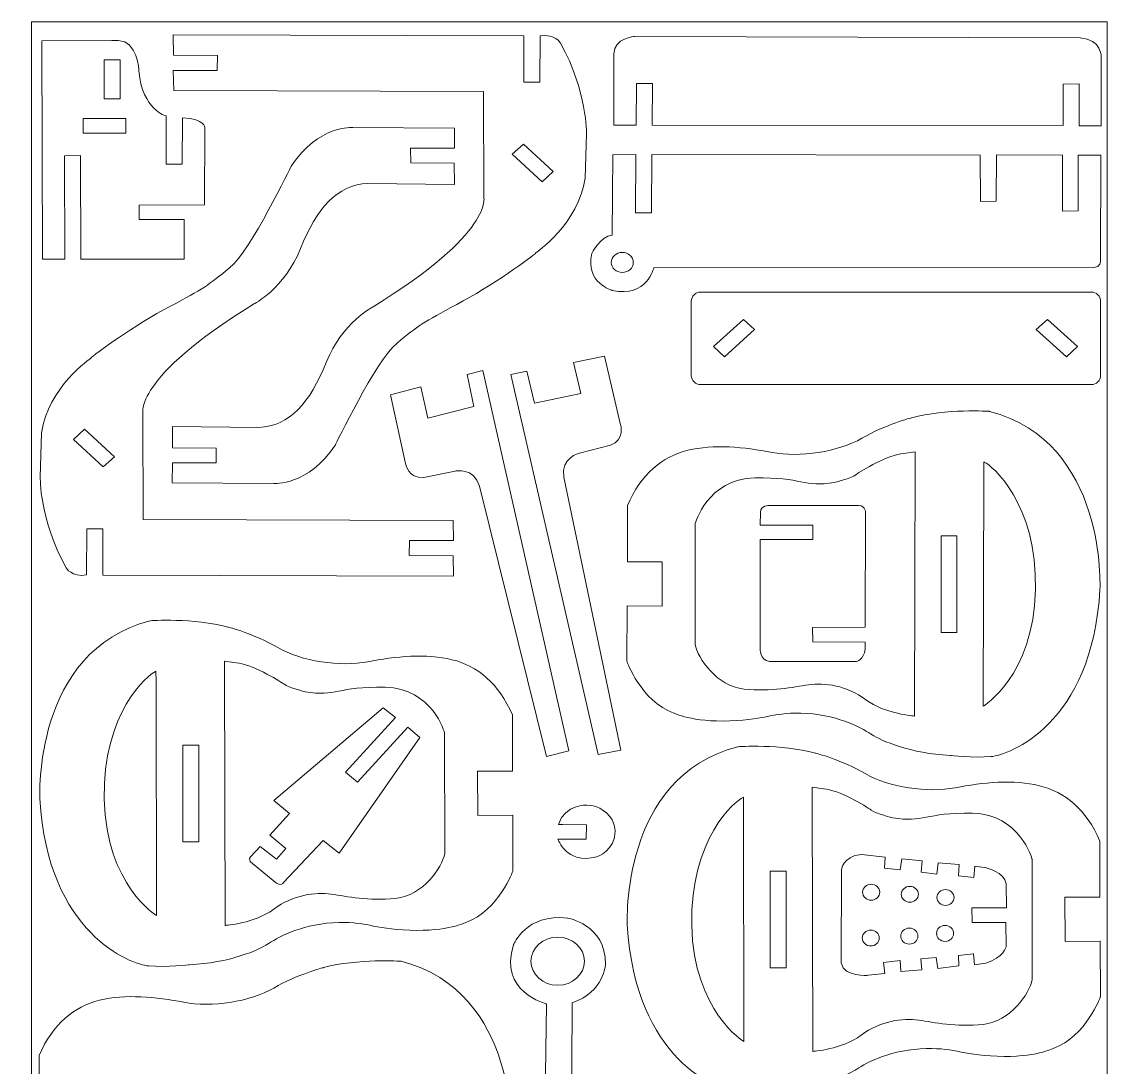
# Model space of a CAD drawing. Header units: millimetres. Extents: x -291 to 122, y -94 to 216.
# Drawn here: x -84.6 to 122.3, y 16.9 to 216.2 of the extents above; entities that cross this region are included whole.
import ezdxf

# ---------------------------------------------------------------- set-up
doc = ezdxf.new("R2010")
doc.units = ezdxf.units.MM
doc.header["$MEASUREMENT"] = 0
doc.layers.add('layer 1', color=7, linetype='Continuous')

msp = doc.modelspace()

# ---------------------------------------------------------------- linework, layer by layer
at = {"layer": 'layer 1', "color": 250, "lineweight": 20}
for points in [[(-82.7322, -94.1899), (122.2678, -94.1899), (122.2678, 216.1961), (-82.7322, 216.1961), (-82.7322, -94.1899)], [(-68.8856, 201.5224), (-65.7888, 201.5224), (-65.7888, 208.9034), (-68.8856, 208.9034), (-68.8856, 201.5224)], [(-72.8671, 194.9798), (-64.7413, 194.9798), (-64.7413, 197.774), (-72.8671, 197.774), (-72.8671, 194.9798)], [(90.634, 99.7937), (93.6608, 99.7937), (93.6608, 118.2343), (90.634, 118.2343), (90.634, 99.7937)], [(-53.8669, 59.8958), (-50.8401, 59.8958), (-50.8401, 78.3364), (-53.8669, 78.3364), (-53.8669, 59.8958)], [(58.0791, 35.8783), (61.1059, 35.8783), (61.1059, 54.3189), (58.0791, 54.3189), (58.0791, 35.8783)]]:
    msp.add_lwpolyline(points, close=True, dxfattribs=at)
for centre, major_axis, ratio in [((29.8721, 170.3188), (2.0955, 0), 0.9110952), ((77.3008, 50.2881), (1.6298, 0), 0.92858019), ((84.6819, 49.8927), (1.6298, 0), 0.92858019), ((91.4806, 49.2872), (1.6298, 0), 0.92858019), ((91.3875, 42.4419), (1.6298, 0), 0.92858019), ((17.5728, 37.1437), (5.099, 0), 0.89954893), ((77.2311, 41.5571), (1.6298, 0), 0.92858019), ((84.5888, 41.9297), (1.6298, 0), 0.92858019)]:
    msp.add_ellipse(centre, major_axis=major_axis, ratio=ratio, dxfattribs=at)
for points, knots in [([(-268.1651, 214.063), (-268.1651, 214.063), (-274.9611, 214.2491), (-275.9852, 208.1047), (-275.9852, 208.1047), (-275.9852, 208.1047), (-276.1714, 163.5112), (-276.1714, 163.5112), (-276.1714, 163.5112), (-276.1714, 163.5112), (-275.892, 154.7598), (-266.303, 154.2945), (-266.303, 154.2945), (-266.303, 154.2945), (-196.1077, 154.1083), (-196.1077, 154.1083), (-196.1077, 154.1083), (-196.1077, 154.1083), (-185.7737, 155.8772), (-185.6806, 141.8193), (-185.6806, 141.8193), (-185.6806, 141.8193), (-186.2849, 125.4343), (-184.6558, 120.9656), (-184.6558, 120.9656), (-184.6558, 120.9656), (-182.7003, 107.513), (-166.5945, 101.2754), (-166.5945, 101.2754), (-166.5945, 101.2754), (-150.3958, 93.7339), (-138.2931, 102.7645), (-138.2931, 102.7645), (-138.2931, 102.7645), (-96.3985, 134.5108), (-96.3985, 134.5108), (-96.3985, 134.5108), (-96.3985, 134.5108), (-79.2682, 150.3372), (-92.3018, 175.8459), (-92.3018, 175.8459), (-92.3018, 175.8459), (-115.2966, 201.8203), (-115.2966, 201.8203), (-115.2966, 201.8203), (-115.2966, 201.8203), (-122.4651, 211.8749), (-144.5292, 213.7368), (-144.5292, 213.7368), (-144.5292, 213.7368), (-262.388, 214.0146), (-262.388, 214.0146), (-262.388, 214.0146), (-262.388, 214.0146), (-267.7761, 214.0496), (-267.7761, 214.0496), (-267.7761, 214.0496), (-267.7761, 214.0496), (-268.1651, 214.063), (-268.1651, 214.063)], [0, 0, 0, 0, 0.0625, 0.0625, 0.0625, 0.0625, 0.125, 0.125, 0.125, 0.125, 0.1875, 0.1875, 0.1875, 0.1875, 0.25, 0.25, 0.25, 0.25, 0.3125, 0.3125, 0.3125, 0.3125, 0.375, 0.375, 0.375, 0.375, 0.4375, 0.4375, 0.4375, 0.4375, 0.5, 0.5, 0.5, 0.5, 0.5625, 0.5625, 0.5625, 0.5625, 0.625, 0.625, 0.625, 0.625, 0.6875, 0.6875, 0.6875, 0.6875, 0.75, 0.75, 0.75, 0.75, 0.8125, 0.8125, 0.8125, 0.8125, 0.875, 0.875, 0.875, 0.875, 1, 1, 1, 1]), ([(-55.6766, 213.7236), (-55.6766, 213.7236), (-55.6301, 209.812), (-55.6301, 209.812), (-55.6301, 209.812), (-55.6301, 209.812), (-47.2479, 209.7654), (-47.2479, 209.7654), (-47.2479, 209.7654), (-47.2479, 209.7654), (-47.2946, 206.9249), (-47.2946, 206.9249), (-47.2946, 206.9249), (-47.2946, 206.9249), (-55.6766, 206.9249), (-55.6766, 206.9249), (-55.6766, 206.9249), (-55.6766, 206.9249), (-55.6069, 203.1064), (-55.6069, 203.1064), (-55.6069, 203.1064), (-55.6069, 203.1064), (3.4401, 202.9201), (3.4401, 202.9201), (3.4401, 202.9201), (3.4401, 202.9201), (3.4865, 182.8267), (3.4865, 182.8267), (3.4865, 182.8267), (3.4865, 182.8267), (5.4885, 176.028), (-17.6085, 161.8716), (-17.6085, 161.8716), (-17.6085, 161.8716), (-23.476, 158.891), (-26.5493, 151.2542), (-26.5493, 151.2542), (-29.6226, 143.6174), (-33.4411, 139.1004), (-39.4017, 138.8675), (-39.4017, 138.8675), (-39.4017, 138.8675), (-55.863, 139.0537), (-55.863, 139.0537), (-55.863, 139.0537), (-55.863, 139.0537), (-55.8283, 134.9906), (-55.8283, 134.9906), (-55.8283, 134.9906), (-55.8283, 134.9906), (-47.5394, 134.9207), (-47.5394, 134.9207), (-47.5394, 134.9207), (-47.5394, 134.9207), (-47.5162, 132.1499), (-47.5162, 132.1499), (-47.5162, 132.1499), (-47.5162, 132.1499), (-55.8635, 132.1151), (-55.8635, 132.1151), (-55.8635, 132.1151), (-55.8635, 132.1151), (-55.8751, 128.2966), (-55.8751, 128.2966), (-55.8751, 128.2966), (-55.8751, 128.2966), (-36.5153, 128.2033), (-36.5153, 128.2033), (-36.5153, 128.2033), (-36.5153, 128.2033), (-29.9961, 127.6681), (-24.7805, 135.5379), (-24.7805, 135.5379), (-24.7805, 135.5379), (-17.0504, 151.6967), (-13.0457, 154.9564), (-13.0457, 154.9564), (-9.041, 158.2161), (-8.0165, 158.9611), (-1.6368, 162.3139), (-1.6368, 162.3139), (4.7428, 165.6667), (13.0784, 171.6269), (13.4043, 172.1392), (13.4043, 172.1392), (13.4043, 172.1392), (21.5533, 177.7396), (22.8106, 186.4011), (22.8106, 186.4011), (22.8106, 186.4011), (23.0438, 194.8293), (23.0438, 194.8293), (23.0438, 194.8293), (23.0438, 194.8293), (23.2765, 202.8857), (18.1076, 212.1059), (18.1076, 212.1059), (18.1076, 212.1059), (17.1063, 213.9685), (14.2192, 213.4795), (14.2192, 213.4795), (14.2192, 213.4795), (14.1725, 204.6783), (14.1725, 204.6783), (14.1725, 204.6783), (14.1725, 204.6783), (11.1457, 204.7017), (11.1457, 204.7017), (11.1457, 204.7017), (11.1457, 204.7017), (11.1457, 213.5028), (11.1457, 213.5028), (11.1457, 213.5028), (11.1457, 213.5028), (-55.6766, 213.7236), (-55.6766, 213.7236)], [0, 0, 0, 0, 0.03333333, 0.03333333, 0.03333333, 0.03333333, 0.06666667, 0.06666667, 0.06666667, 0.06666667, 0.1, 0.1, 0.1, 0.1, 0.13333333, 0.13333333, 0.13333333, 0.13333333, 0.16666667, 0.16666667, 0.16666667, 0.16666667, 0.2, 0.2, 0.2, 0.2, 0.23333333, 0.23333333, 0.23333333, 0.23333333, 0.26666667, 0.26666667, 0.26666667, 0.26666667, 0.3, 0.3, 0.3, 0.3, 0.33333333, 0.33333333, 0.33333333, 0.33333333, 0.36666667, 0.36666667, 0.36666667, 0.36666667, 0.4, 0.4, 0.4, 0.4, 0.43333333, 0.43333333, 0.43333333, 0.43333333, 0.46666667, 0.46666667, 0.46666667, 0.46666667, 0.5, 0.5, 0.5, 0.5, 0.53333333, 0.53333333, 0.53333333, 0.53333333, 0.56666667, 0.56666667, 0.56666667, 0.56666667, 0.6, 0.6, 0.6, 0.6, 0.63333333, 0.63333333, 0.63333333, 0.63333333, 0.66666667, 0.66666667, 0.66666667, 0.66666667, 0.7, 0.7, 0.7, 0.7, 0.73333333, 0.73333333, 0.73333333, 0.73333333, 0.76666667, 0.76666667, 0.76666667, 0.76666667, 0.8, 0.8, 0.8, 0.8, 0.83333333, 0.83333333, 0.83333333, 0.83333333, 0.86666667, 0.86666667, 0.86666667, 0.86666667, 0.9, 0.9, 0.9, 0.9, 0.93333333, 0.93333333, 0.93333333, 0.93333333, 1, 1, 1, 1]), ([(32.542, 196.4765), (32.542, 196.4765), (32.5652, 204.4396), (32.5652, 204.4396), (32.5652, 204.4396), (32.5652, 204.4396), (35.6155, 204.4164), (35.6155, 204.4164), (35.6155, 204.4164), (35.6155, 204.4164), (35.5923, 196.4765), (35.5923, 196.4765), (35.5923, 196.4765), (35.5923, 196.4765), (113.8704, 196.3949), (113.8704, 196.3949), (113.8704, 196.3949), (113.8704, 196.3949), (113.9112, 204.3226), (113.9112, 204.3226), (113.9112, 204.3226), (113.9112, 204.3226), (116.9441, 204.3399), (116.9441, 204.3399), (116.9441, 204.3399), (116.9441, 204.3399), (116.9435, 196.3767), (116.9435, 196.3767), (116.9435, 196.3767), (116.9435, 196.3767), (121.1346, 196.3651), (121.1346, 196.3651), (121.1346, 196.3651), (121.1346, 196.3651), (121.1582, 209.3629), (121.1582, 209.3629), (121.1582, 209.3629), (121.1582, 209.3629), (121.2751, 212.9255), (117.1306, 213.1117), (117.1306, 213.1117), (117.1306, 213.1117), (32.2629, 213.3914), (32.2629, 213.3914), (32.2629, 213.3914), (32.2629, 213.3914), (28.3277, 213.1353), (28.258, 210.0618), (28.258, 210.0618), (28.258, 210.0618), (28.2464, 196.4639), (28.2464, 196.4639), (28.2464, 196.4639), (28.2464, 196.4639), (32.542, 196.4765), (32.542, 196.4765)], [0, 0, 0, 0, 0.06666667, 0.06666667, 0.06666667, 0.06666667, 0.13333333, 0.13333333, 0.13333333, 0.13333333, 0.2, 0.2, 0.2, 0.2, 0.26666667, 0.26666667, 0.26666667, 0.26666667, 0.33333333, 0.33333333, 0.33333333, 0.33333333, 0.4, 0.4, 0.4, 0.4, 0.46666667, 0.46666667, 0.46666667, 0.46666667, 0.53333333, 0.53333333, 0.53333333, 0.53333333, 0.6, 0.6, 0.6, 0.6, 0.66666667, 0.66666667, 0.66666667, 0.66666667, 0.73333333, 0.73333333, 0.73333333, 0.73333333, 0.8, 0.8, 0.8, 0.8, 0.86666667, 0.86666667, 0.86666667, 0.86666667, 1, 1, 1, 1]), ([(-80.7608, 212.5613), (-80.7608, 212.5613), (-80.5973, 170.9314), (-80.5973, 170.9314), (-80.5973, 170.9314), (-80.5973, 170.9314), (-76.3712, 170.9314), (-76.3712, 170.9314), (-76.3712, 170.9314), (-76.3712, 170.9314), (-76.3823, 190.6641), (-76.3823, 190.6641), (-76.3823, 190.6641), (-76.3823, 190.6641), (-73.367, 190.6757), (-73.367, 190.6757), (-73.367, 190.6757), (-73.367, 190.6757), (-73.2731, 170.9201), (-73.2731, 170.9201), (-73.2731, 170.9201), (-73.2731, 170.9201), (-53.6093, 170.9553), (-53.6093, 170.9553), (-53.6093, 170.9553), (-53.6093, 170.9553), (-53.6322, 178.476), (-53.6322, 178.476), (-53.6322, 178.476), (-53.6322, 178.476), (-62.1889, 178.476), (-62.1889, 178.476), (-62.1889, 178.476), (-62.1889, 178.476), (-62.2122, 181.2235), (-62.2122, 181.2235), (-62.2122, 181.2235), (-62.2122, 181.2235), (-49.7558, 181.2817), (-49.7558, 181.2817), (-49.7558, 181.2817), (-49.7558, 181.2817), (-49.6739, 196.0087), (-49.6739, 196.0087), (-49.6739, 196.0087), (-49.6739, 196.0087), (-49.5576, 197.6501), (-53.9233, 197.8829), (-53.9233, 197.8829), (-53.9233, 197.8829), (-53.994, 189.0587), (-53.994, 189.0587), (-53.994, 189.0587), (-53.994, 189.0587), (-57.0559, 189.0587), (-57.0559, 189.0587), (-57.0559, 189.0587), (-57.0559, 189.0587), (-57.0561, 198.2328), (-57.0561, 198.2328), (-57.0561, 198.2328), (-57.0561, 198.2328), (-61.5969, 199.3617), (-62.2488, 206.8591), (-62.2488, 206.8591), (-62.2488, 206.8591), (-62.4582, 212.6103), (-66.1836, 212.6335), (-66.1836, 212.6335), (-66.1836, 212.6335), (-67.3771, 212.6395), (-67.3771, 212.6395), (-67.3771, 212.6395), (-67.3771, 212.6395), (-80.7608, 212.5613), (-80.7608, 212.5613)], [0, 0, 0, 0, 0.05, 0.05, 0.05, 0.05, 0.1, 0.1, 0.1, 0.1, 0.15, 0.15, 0.15, 0.15, 0.2, 0.2, 0.2, 0.2, 0.25, 0.25, 0.25, 0.25, 0.3, 0.3, 0.3, 0.3, 0.35, 0.35, 0.35, 0.35, 0.4, 0.4, 0.4, 0.4, 0.45, 0.45, 0.45, 0.45, 0.5, 0.5, 0.5, 0.5, 0.55, 0.55, 0.55, 0.55, 0.6, 0.6, 0.6, 0.6, 0.65, 0.65, 0.65, 0.65, 0.7, 0.7, 0.7, 0.7, 0.75, 0.75, 0.75, 0.75, 0.8, 0.8, 0.8, 0.8, 0.85, 0.85, 0.85, 0.85, 0.9, 0.9, 0.9, 0.9, 1, 1, 1, 1]), ([(-2.3092, 110.5107), (-2.3092, 110.5107), (-2.3556, 114.4223), (-2.3556, 114.4223), (-2.3556, 114.4223), (-2.3556, 114.4223), (-10.7378, 114.469), (-10.7378, 114.469), (-10.7378, 114.469), (-10.7378, 114.469), (-10.6912, 117.3094), (-10.6912, 117.3094), (-10.6912, 117.3094), (-10.6912, 117.3094), (-2.3092, 117.3094), (-2.3092, 117.3094), (-2.3092, 117.3094), (-2.3092, 117.3094), (-2.3788, 121.1279), (-2.3788, 121.1279), (-2.3788, 121.1279), (-2.3788, 121.1279), (-61.4258, 121.3143), (-61.4258, 121.3143), (-61.4258, 121.3143), (-61.4258, 121.3143), (-61.4723, 141.4077), (-61.4723, 141.4077), (-61.4723, 141.4077), (-61.4723, 141.4077), (-63.4743, 148.2064), (-40.3773, 162.3628), (-40.3773, 162.3628), (-40.3773, 162.3628), (-34.5098, 165.3434), (-31.4365, 172.9802), (-31.4365, 172.9802), (-28.3631, 180.617), (-24.5446, 185.134), (-18.5841, 185.3669), (-18.5841, 185.3669), (-18.5841, 185.3669), (-2.1228, 185.1807), (-2.1228, 185.1807), (-2.1228, 185.1807), (-2.1228, 185.1807), (-2.1574, 189.2438), (-2.1574, 189.2438), (-2.1574, 189.2438), (-2.1574, 189.2438), (-10.4463, 189.3137), (-10.4463, 189.3137), (-10.4463, 189.3137), (-10.4463, 189.3137), (-10.4696, 192.0844), (-10.4696, 192.0844), (-10.4696, 192.0844), (-10.4696, 192.0844), (-2.1222, 192.1193), (-2.1222, 192.1193), (-2.1222, 192.1193), (-2.1222, 192.1193), (-2.1106, 195.9378), (-2.1106, 195.9378), (-2.1106, 195.9378), (-2.1106, 195.9378), (-21.4705, 196.0311), (-21.4705, 196.0311), (-21.4705, 196.0311), (-21.4705, 196.0311), (-27.9897, 196.5663), (-33.2053, 188.6964), (-33.2053, 188.6964), (-33.2053, 188.6964), (-40.9353, 172.5377), (-44.9401, 169.278), (-44.9401, 169.278), (-48.9448, 166.0183), (-49.9693, 165.2733), (-56.3489, 161.9205), (-56.3489, 161.9205), (-62.7285, 158.5677), (-71.0641, 152.6075), (-71.39, 152.0951), (-71.39, 152.0951), (-71.39, 152.0951), (-79.539, 146.4948), (-80.7964, 137.8333), (-80.7964, 137.8333), (-80.7964, 137.8333), (-81.0296, 129.405), (-81.0296, 129.405), (-81.0296, 129.405), (-81.0296, 129.405), (-81.2622, 121.3486), (-76.0933, 112.1285), (-76.0933, 112.1285), (-76.0933, 112.1285), (-75.092, 110.2659), (-72.2049, 110.7548), (-72.2049, 110.7548), (-72.2049, 110.7548), (-72.1583, 119.5561), (-72.1583, 119.5561), (-72.1583, 119.5561), (-72.1583, 119.5561), (-69.1314, 119.5327), (-69.1314, 119.5327), (-69.1314, 119.5327), (-69.1314, 119.5327), (-69.1314, 110.7316), (-69.1314, 110.7316), (-69.1314, 110.7316), (-69.1314, 110.7316), (-2.3092, 110.5107), (-2.3092, 110.5107)], [0, 0, 0, 0, 0.03333333, 0.03333333, 0.03333333, 0.03333333, 0.06666667, 0.06666667, 0.06666667, 0.06666667, 0.1, 0.1, 0.1, 0.1, 0.13333333, 0.13333333, 0.13333333, 0.13333333, 0.16666667, 0.16666667, 0.16666667, 0.16666667, 0.2, 0.2, 0.2, 0.2, 0.23333333, 0.23333333, 0.23333333, 0.23333333, 0.26666667, 0.26666667, 0.26666667, 0.26666667, 0.3, 0.3, 0.3, 0.3, 0.33333333, 0.33333333, 0.33333333, 0.33333333, 0.36666667, 0.36666667, 0.36666667, 0.36666667, 0.4, 0.4, 0.4, 0.4, 0.43333333, 0.43333333, 0.43333333, 0.43333333, 0.46666667, 0.46666667, 0.46666667, 0.46666667, 0.5, 0.5, 0.5, 0.5, 0.53333333, 0.53333333, 0.53333333, 0.53333333, 0.56666667, 0.56666667, 0.56666667, 0.56666667, 0.6, 0.6, 0.6, 0.6, 0.63333333, 0.63333333, 0.63333333, 0.63333333, 0.66666667, 0.66666667, 0.66666667, 0.66666667, 0.7, 0.7, 0.7, 0.7, 0.73333333, 0.73333333, 0.73333333, 0.73333333, 0.76666667, 0.76666667, 0.76666667, 0.76666667, 0.8, 0.8, 0.8, 0.8, 0.83333333, 0.83333333, 0.83333333, 0.83333333, 0.86666667, 0.86666667, 0.86666667, 0.86666667, 0.9, 0.9, 0.9, 0.9, 0.93333333, 0.93333333, 0.93333333, 0.93333333, 1, 1, 1, 1]), ([(11.0642, 192.8625), (11.0642, 192.8625), (8.9105, 190.9533), (8.9105, 190.9533), (8.9105, 190.9533), (8.9105, 190.9533), (14.6266, 185.6678), (14.6266, 185.6678), (14.6266, 185.6678), (14.6266, 185.6678), (16.7106, 187.6353), (16.7106, 187.6353), (16.7106, 187.6353), (16.7106, 187.6353), (11.0642, 192.8625), (11.0642, 192.8625)], [0, 0, 0, 0, 0.2, 0.2, 0.2, 0.2, 0.4, 0.4, 0.4, 0.4, 0.6, 0.6, 0.6, 0.6, 1, 1, 1, 1]), ([(116.752, 190.7595), (116.752, 190.7595), (121.0829, 190.7361), (121.0829, 190.7361), (121.0829, 190.7361), (121.0829, 190.7361), (121.0376, 170.5961), (121.0376, 170.5961), (121.0376, 170.5961), (121.0376, 170.5961), (121.0607, 169.362), (119.7569, 169.3387), (119.7569, 169.3387), (119.7569, 169.3387), (35.8779, 169.2801), (35.8779, 169.2801), (35.8779, 169.2801), (35.8779, 169.2801), (34.6093, 163.5526), (27.9734, 164.9845), (27.9734, 164.9845), (27.9734, 164.9845), (22.7811, 166.4166), (24.0616, 172.0278), (24.0616, 172.0278), (24.0616, 172.0278), (25.6448, 175.334), (27.9266, 175.497), (27.9266, 175.497), (27.9266, 175.497), (28.0774, 190.8058), (28.0774, 190.8058), (28.0774, 190.8058), (28.0774, 190.8058), (32.4315, 190.8989), (32.4315, 190.8989), (32.4315, 190.8989), (32.4315, 190.8989), (32.3848, 179.7926), (32.3848, 179.7926), (32.3848, 179.7926), (32.3848, 179.7926), (35.4583, 179.746), (35.4583, 179.746), (35.4583, 179.746), (35.4583, 179.746), (35.4934, 190.8752), (35.4934, 190.8752), (35.4934, 190.8752), (35.4934, 190.8752), (98.0911, 190.7819), (98.0911, 190.7819), (98.0911, 190.7819), (98.0911, 190.7819), (98.1615, 181.9226), (98.1615, 181.9226), (98.1615, 181.9226), (98.1615, 181.9226), (101.1417, 181.9692), (101.1417, 181.9692), (101.1417, 181.9692), (101.1417, 181.9692), (101.1709, 190.7998), (101.1709, 190.7998), (101.1709, 190.7998), (101.1709, 190.7998), (113.7502, 190.759), (113.7502, 190.759), (113.7502, 190.759), (113.7502, 190.759), (113.7504, 180.1069), (113.7504, 180.1069), (113.7504, 180.1069), (113.7504, 180.1069), (116.7772, 180.1304), (116.7772, 180.1304), (116.7772, 180.1304), (116.7772, 180.1304), (116.752, 190.7595), (116.752, 190.7595)], [0, 0, 0, 0, 0.04761905, 0.04761905, 0.04761905, 0.04761905, 0.0952381, 0.0952381, 0.0952381, 0.0952381, 0.14285714, 0.14285714, 0.14285714, 0.14285714, 0.19047619, 0.19047619, 0.19047619, 0.19047619, 0.23809524, 0.23809524, 0.23809524, 0.23809524, 0.28571429, 0.28571429, 0.28571429, 0.28571429, 0.33333333, 0.33333333, 0.33333333, 0.33333333, 0.38095238, 0.38095238, 0.38095238, 0.38095238, 0.42857143, 0.42857143, 0.42857143, 0.42857143, 0.47619048, 0.47619048, 0.47619048, 0.47619048, 0.52380952, 0.52380952, 0.52380952, 0.52380952, 0.57142857, 0.57142857, 0.57142857, 0.57142857, 0.61904762, 0.61904762, 0.61904762, 0.61904762, 0.66666667, 0.66666667, 0.66666667, 0.66666667, 0.71428571, 0.71428571, 0.71428571, 0.71428571, 0.76190476, 0.76190476, 0.76190476, 0.76190476, 0.80952381, 0.80952381, 0.80952381, 0.80952381, 0.85714286, 0.85714286, 0.85714286, 0.85714286, 0.9047619, 0.9047619, 0.9047619, 0.9047619, 1, 1, 1, 1]), ([(44.7923, 147.023), (44.7923, 147.023), (119.2732, 147.023), (119.2732, 147.023), (119.2732, 147.023), (120.2412, 147.023), (121.0331, 147.8148), (121.0331, 148.7828), (121.0331, 148.7828), (121.0331, 148.7828), (121.0331, 162.9123), (121.0331, 162.9123), (121.0331, 162.9123), (121.0331, 163.8803), (120.2412, 164.6721), (119.2732, 164.6721), (119.2732, 164.6721), (119.2732, 164.6721), (44.7923, 164.6721), (44.7923, 164.6721), (44.7923, 164.6721), (43.8243, 164.6721), (43.0325, 163.8803), (43.0325, 162.9123), (43.0325, 162.9123), (43.0325, 162.9123), (43.0325, 148.7828), (43.0325, 148.7828), (43.0325, 148.7828), (43.0325, 147.8148), (43.8243, 147.023), (44.7923, 147.023)], [0, 0, 0, 0, 0.11111111, 0.11111111, 0.11111111, 0.11111111, 0.22222222, 0.22222222, 0.22222222, 0.22222222, 0.33333333, 0.33333333, 0.33333333, 0.33333333, 0.44444444, 0.44444444, 0.44444444, 0.44444444, 0.55555556, 0.55555556, 0.55555556, 0.55555556, 0.66666667, 0.66666667, 0.66666667, 0.66666667, 0.77777778, 0.77777778, 0.77777778, 0.77777778, 1, 1, 1, 1]), ([(49.3773, 152.344), (49.3773, 152.344), (55.105, 157.5364), (55.105, 157.5364), (55.105, 157.5364), (55.105, 157.5364), (52.9978, 159.4688), (52.9978, 159.4688), (52.9978, 159.4688), (52.9978, 159.4688), (47.2352, 154.2999), (47.2352, 154.2999), (47.2352, 154.2999), (47.2352, 154.2999), (49.3773, 152.344), (49.3773, 152.344)], [0, 0, 0, 0, 0.2, 0.2, 0.2, 0.2, 0.4, 0.4, 0.4, 0.4, 0.6, 0.6, 0.6, 0.6, 1, 1, 1, 1]), ([(114.5008, 152.344), (114.5008, 152.344), (108.7731, 157.5364), (108.7731, 157.5364), (108.7731, 157.5364), (108.7731, 157.5364), (110.8803, 159.4688), (110.8803, 159.4688), (110.8803, 159.4688), (110.8803, 159.4688), (116.6429, 154.2999), (116.6429, 154.2999), (116.6429, 154.2999), (116.6429, 154.2999), (114.5008, 152.344), (114.5008, 152.344)], [0, 0, 0, 0, 0.2, 0.2, 0.2, 0.2, 0.4, 0.4, 0.4, 0.4, 0.6, 0.6, 0.6, 0.6, 1, 1, 1, 1]), ([(8.6185, 148.9565), (8.6185, 148.9565), (11.6688, 149.5734), (11.6688, 149.5734), (11.6688, 149.5734), (11.6688, 149.5734), (13.1239, 143.5081), (13.1239, 143.5081), (13.1239, 143.5081), (13.1239, 143.5081), (21.9949, 145.3124), (21.9949, 145.3124), (21.9949, 145.3124), (21.9949, 145.3124), (20.6094, 151.2382), (20.6094, 151.2382), (20.6094, 151.2382), (20.6094, 151.2382), (26.5001, 152.4373), (26.5001, 152.4373), (26.5001, 152.4373), (26.5001, 152.4373), (29.562, 139.3753), (29.562, 139.3753), (29.562, 139.3753), (29.562, 139.3753), (30.47, 136.5346), (27.6061, 135.4869), (27.6061, 135.4869), (27.6061, 135.4869), (21.7154, 133.9735), (21.7154, 133.9735), (21.7154, 133.9735), (21.7154, 133.9735), (18.1063, 133.1116), (18.7582, 129.363), (18.7582, 129.363), (18.7582, 129.363), (29.6187, 77.383), (29.6187, 77.383), (29.6187, 77.383), (29.6187, 77.383), (25.2996, 76.5448), (25.2996, 76.5448), (25.2996, 76.5448), (25.2996, 76.5448), (8.6185, 148.9565), (8.6185, 148.9565)], [0, 0, 0, 0, 0.07692308, 0.07692308, 0.07692308, 0.07692308, 0.15384615, 0.15384615, 0.15384615, 0.15384615, 0.23076923, 0.23076923, 0.23076923, 0.23076923, 0.30769231, 0.30769231, 0.30769231, 0.30769231, 0.38461538, 0.38461538, 0.38461538, 0.38461538, 0.46153846, 0.46153846, 0.46153846, 0.46153846, 0.53846154, 0.53846154, 0.53846154, 0.53846154, 0.61538462, 0.61538462, 0.61538462, 0.61538462, 0.69230769, 0.69230769, 0.69230769, 0.69230769, 0.76923077, 0.76923077, 0.76923077, 0.76923077, 0.84615385, 0.84615385, 0.84615385, 0.84615385, 1, 1, 1, 1]), ([(3.3079, 149.7284), (3.3079, 149.7284), (0.2922, 148.9601), (0.2922, 148.9601), (0.2922, 148.9601), (0.2922, 148.9601), (1.614, 142.8644), (1.614, 142.8644), (1.614, 142.8644), (1.614, 142.8644), (-7.1608, 140.6393), (-7.1608, 140.6393), (-7.1608, 140.6393), (-7.1608, 140.6393), (-8.4848, 146.5791), (-8.4848, 146.5791), (-8.4848, 146.5791), (-8.4848, 146.5791), (-14.3122, 145.1024), (-14.3122, 145.1024), (-14.3122, 145.1024), (-14.3122, 145.1024), (-11.4008, 132.006), (-11.4008, 132.006), (-11.4008, 132.006), (-11.4008, 132.006), (-10.9857, 129.0528), (-7.9509, 129.352), (-7.9509, 129.352), (-7.9509, 129.352), (-1.9872, 130.5456), (-1.9872, 130.5456), (-1.9872, 130.5456), (-1.9872, 130.5456), (1.6383, 131.3357), (2.6781, 127.6757), (2.6781, 127.6757), (2.6781, 127.6757), (15.457, 76.1337), (15.457, 76.1337), (15.457, 76.1337), (15.457, 76.1337), (19.7117, 77.2534), (19.7117, 77.2534), (19.7117, 77.2534), (19.7117, 77.2534), (3.3079, 149.7284), (3.3079, 149.7284)], [0, 0, 0, 0, 0.07692308, 0.07692308, 0.07692308, 0.07692308, 0.15384615, 0.15384615, 0.15384615, 0.15384615, 0.23076923, 0.23076923, 0.23076923, 0.23076923, 0.30769231, 0.30769231, 0.30769231, 0.30769231, 0.38461538, 0.38461538, 0.38461538, 0.38461538, 0.46153846, 0.46153846, 0.46153846, 0.46153846, 0.53846154, 0.53846154, 0.53846154, 0.53846154, 0.61538462, 0.61538462, 0.61538462, 0.61538462, 0.69230769, 0.69230769, 0.69230769, 0.69230769, 0.76923077, 0.76923077, 0.76923077, 0.76923077, 0.84615385, 0.84615385, 0.84615385, 0.84615385, 1, 1, 1, 1]), ([(30.8478, 113.2769), (30.8478, 113.2769), (37.5068, 113.2769), (37.5068, 113.2769), (37.5068, 113.2769), (37.5068, 113.2769), (37.4603, 104.8018), (37.4603, 104.8018), (37.4603, 104.8018), (37.4603, 104.8018), (30.8012, 104.8483), (30.8012, 104.8483), (30.8012, 104.8483), (30.8012, 104.8483), (30.7544, 94.301), (30.7544, 94.301), (30.7544, 94.301), (30.7544, 94.301), (33.4079, 86.756), (39.7177, 84.4277), (39.7177, 84.4277), (39.7177, 84.4277), (43.1404, 82.6816), (50.4048, 82.9377), (50.4048, 82.9377), (57.6692, 83.1938), (58.647, 84.7303), (65.0733, 84.3578), (65.0733, 84.3578), (71.4996, 83.9854), (75.9697, 81.3071), (77.5065, 80.2826), (77.5065, 80.2826), (79.0433, 79.2581), (84.9106, 76.6503), (92.3614, 76.371), (92.3614, 76.371), (92.3614, 76.371), (96.7854, 75.8588), (100.1382, 76.1381), (100.1382, 76.1381), (103.491, 76.4174), (119.4174, 82.1452), (120.9076, 108.0364), (120.9076, 108.0364), (120.9076, 108.0364), (122.3052, 136.1626), (99.8599, 141.9369), (99.8599, 141.9369), (99.8599, 141.9369), (91.571, 142.4957), (85.0516, 140.7262), (85.0516, 140.7262), (85.0516, 140.7262), (80.0224, 139.4223), (75.552, 136.8146), (75.552, 136.8146), (71.0816, 134.207), (63.6308, 133.0892), (58.4154, 134.1137), (58.4154, 134.1137), (53.2, 135.1382), (47.2158, 135.7204), (42.3728, 134.5097), (42.3728, 134.5097), (37.5299, 133.299), (33.4203, 130.0217), (30.8591, 123.968), (30.8591, 123.968), (30.8591, 123.968), (30.8438, 113.4962), (30.8438, 113.4962), (30.8438, 113.4962), (30.8438, 113.4962), (30.8478, 113.2769), (30.8478, 113.2769)], [0, 0, 0, 0, 0.05, 0.05, 0.05, 0.05, 0.1, 0.1, 0.1, 0.1, 0.15, 0.15, 0.15, 0.15, 0.2, 0.2, 0.2, 0.2, 0.25, 0.25, 0.25, 0.25, 0.3, 0.3, 0.3, 0.3, 0.35, 0.35, 0.35, 0.35, 0.4, 0.4, 0.4, 0.4, 0.45, 0.45, 0.45, 0.45, 0.5, 0.5, 0.5, 0.5, 0.55, 0.55, 0.55, 0.55, 0.6, 0.6, 0.6, 0.6, 0.65, 0.65, 0.65, 0.65, 0.7, 0.7, 0.7, 0.7, 0.75, 0.75, 0.75, 0.75, 0.8, 0.8, 0.8, 0.8, 0.85, 0.85, 0.85, 0.85, 0.9, 0.9, 0.9, 0.9, 1, 1, 1, 1]), ([(-69.0499, 131.3718), (-69.0499, 131.3718), (-66.8962, 133.2811), (-66.8962, 133.2811), (-66.8962, 133.2811), (-66.8962, 133.2811), (-72.6124, 138.5665), (-72.6124, 138.5665), (-72.6124, 138.5665), (-72.6124, 138.5665), (-74.6964, 136.599), (-74.6964, 136.599), (-74.6964, 136.599), (-74.6964, 136.599), (-69.0499, 131.3718), (-69.0499, 131.3718)], [0, 0, 0, 0, 0.2, 0.2, 0.2, 0.2, 0.4, 0.4, 0.4, 0.4, 0.6, 0.6, 0.6, 0.6, 1, 1, 1, 1]), ([(85.6868, 133.3589), (85.6868, 133.3589), (85.5587, 83.8691), (85.5587, 83.8691), (85.5587, 83.8691), (85.5587, 83.8691), (79.9709, 84.2413), (76.3153, 86.9655), (76.3153, 86.9655), (72.6598, 89.6896), (68.3989, 90.2718), (65.372, 89.8293), (65.372, 89.8293), (62.3452, 89.3869), (58.3403, 88.4551), (53.1015, 89.0139), (53.1015, 89.0139), (47.8626, 89.5727), (44.3229, 94.8117), (43.7407, 97.5591), (43.7407, 97.5591), (43.7407, 97.5591), (43.7634, 120.4929), (43.7634, 120.4929), (43.7634, 120.4929), (43.7634, 120.4929), (46.0447, 129.0376), (55.1253, 129.2472), (55.1253, 129.2472), (64.2058, 129.4568), (64.4389, 127.3612), (70.3296, 128.3856), (70.3296, 128.3856), (70.3296, 128.3856), (73.4962, 129.1542), (74.4276, 129.876), (74.4276, 129.876), (75.3589, 130.5978), (80.7607, 133.7878), (83.4849, 133.9041), (83.4849, 133.9041), (83.4849, 133.9041), (85.6967, 134.2068), (85.6967, 134.2068), (85.6967, 134.2068), (85.6967, 134.2068), (85.6868, 133.3589), (85.6868, 133.3589)], [0, 0, 0, 0, 0.07692308, 0.07692308, 0.07692308, 0.07692308, 0.15384615, 0.15384615, 0.15384615, 0.15384615, 0.23076923, 0.23076923, 0.23076923, 0.23076923, 0.30769231, 0.30769231, 0.30769231, 0.30769231, 0.38461538, 0.38461538, 0.38461538, 0.38461538, 0.46153846, 0.46153846, 0.46153846, 0.46153846, 0.53846154, 0.53846154, 0.53846154, 0.53846154, 0.61538462, 0.61538462, 0.61538462, 0.61538462, 0.69230769, 0.69230769, 0.69230769, 0.69230769, 0.76923077, 0.76923077, 0.76923077, 0.76923077, 0.84615385, 0.84615385, 0.84615385, 0.84615385, 1, 1, 1, 1]), ([(98.7611, 130.344), (98.7611, 130.344), (98.6733, 85.7326), (98.6733, 85.7326), (98.6733, 85.7326), (98.6733, 85.7326), (108.2481, 91.4716), (108.6207, 107.9096), (108.6207, 107.9096), (108.9933, 124.3477), (100.3323, 131.6589), (98.8421, 132.2642), (98.8421, 132.2642), (98.8421, 132.2642), (98.778, 132.2992), (98.778, 132.2992), (98.778, 132.2992), (98.778, 132.2992), (98.7611, 130.344), (98.7611, 130.344)], [0, 0, 0, 0, 0.16666667, 0.16666667, 0.16666667, 0.16666667, 0.33333333, 0.33333333, 0.33333333, 0.33333333, 0.5, 0.5, 0.5, 0.5, 0.66666667, 0.66666667, 0.66666667, 0.66666667, 1, 1, 1, 1]), ([(66.1879, 120.2189), (66.1879, 120.2189), (66.1645, 117.4948), (66.1645, 117.4948), (66.1645, 117.4948), (66.1645, 117.4948), (56.176, 117.4948), (56.176, 117.4948), (56.176, 117.4948), (56.176, 117.4948), (56.1278, 96.784), (56.1278, 96.784), (56.1278, 96.784), (56.1278, 96.784), (56.0929, 94.4555), (57.9323, 94.2693), (57.9323, 94.2693), (57.9323, 94.2693), (74.4747, 94.2457), (74.4747, 94.2457), (74.4747, 94.2457), (74.4747, 94.2457), (75.9415, 94.5834), (76.1744, 96.5974), (76.1744, 96.5974), (76.1744, 96.5974), (76.1627, 97.9595), (76.1627, 97.9595), (76.1627, 97.9595), (76.1627, 97.9595), (66.1858, 97.9943), (66.1858, 97.9943), (66.1858, 97.9943), (66.1858, 97.9943), (66.1508, 100.7651), (66.1508, 100.7651), (66.1508, 100.7651), (66.1508, 100.7651), (76.1511, 100.7767), (76.1511, 100.7767), (76.1511, 100.7767), (76.1511, 100.7767), (76.2326, 122.5116), (76.2326, 122.5116), (76.2326, 122.5116), (76.2326, 122.5116), (76.3834, 123.967), (74.905, 123.9786), (74.905, 123.9786), (74.905, 123.9786), (57.8381, 124.002), (57.8381, 124.002), (57.8381, 124.002), (57.8381, 124.002), (56.255, 124.037), (56.2084, 122.6982), (56.2084, 122.6982), (56.2084, 122.6982), (56.1734, 120.2766), (56.1734, 120.2766), (56.1734, 120.2766), (56.1734, 120.2766), (66.1879, 120.2189), (66.1879, 120.2189)], [0, 0, 0, 0, 0.05882353, 0.05882353, 0.05882353, 0.05882353, 0.11764706, 0.11764706, 0.11764706, 0.11764706, 0.17647059, 0.17647059, 0.17647059, 0.17647059, 0.23529412, 0.23529412, 0.23529412, 0.23529412, 0.29411765, 0.29411765, 0.29411765, 0.29411765, 0.35294118, 0.35294118, 0.35294118, 0.35294118, 0.41176471, 0.41176471, 0.41176471, 0.41176471, 0.47058824, 0.47058824, 0.47058824, 0.47058824, 0.52941176, 0.52941176, 0.52941176, 0.52941176, 0.58823529, 0.58823529, 0.58823529, 0.58823529, 0.64705882, 0.64705882, 0.64705882, 0.64705882, 0.70588235, 0.70588235, 0.70588235, 0.70588235, 0.76470588, 0.76470588, 0.76470588, 0.76470588, 0.82352941, 0.82352941, 0.82352941, 0.82352941, 0.88235294, 0.88235294, 0.88235294, 0.88235294, 1, 1, 1, 1]), ([(8.946, 73.379), (8.946, 73.379), (2.2871, 73.379), (2.2871, 73.379), (2.2871, 73.379), (2.2871, 73.379), (2.3336, 64.9039), (2.3336, 64.9039), (2.3336, 64.9039), (2.3336, 64.9039), (8.9927, 64.9503), (8.9927, 64.9503), (8.9927, 64.9503), (8.9927, 64.9503), (9.0395, 54.403), (9.0395, 54.403), (9.0395, 54.403), (9.0395, 54.403), (6.386, 46.858), (0.0762, 44.5297), (0.0762, 44.5297), (0.0762, 44.5297), (-3.3465, 42.7836), (-10.6109, 43.0397), (-10.6109, 43.0397), (-17.8753, 43.2958), (-18.8532, 44.8323), (-25.2794, 44.4599), (-25.2794, 44.4599), (-31.7057, 44.0875), (-36.1758, 41.4091), (-37.7126, 40.3846), (-37.7126, 40.3846), (-39.2494, 39.3601), (-45.1168, 36.7523), (-52.5675, 36.473), (-52.5675, 36.473), (-52.5675, 36.473), (-56.9915, 35.9608), (-60.3443, 36.2401), (-60.3443, 36.2401), (-63.6971, 36.5195), (-79.6235, 42.2472), (-81.1137, 68.1384), (-81.1137, 68.1384), (-81.1137, 68.1384), (-82.5113, 96.2646), (-60.066, 102.039), (-60.066, 102.039), (-60.066, 102.039), (-51.7771, 102.5978), (-45.2577, 100.8283), (-45.2577, 100.8283), (-45.2577, 100.8283), (-40.2285, 99.5243), (-35.7581, 96.9167), (-35.7581, 96.9167), (-31.2877, 94.3091), (-23.8369, 93.1913), (-18.6215, 94.2158), (-18.6215, 94.2158), (-13.4061, 95.2403), (-7.422, 95.8225), (-2.579, 94.6118), (-2.579, 94.6118), (2.264, 93.4011), (6.3736, 90.1238), (8.9348, 84.0701), (8.9348, 84.0701), (8.9348, 84.0701), (8.9501, 73.5983), (8.9501, 73.5983), (8.9501, 73.5983), (8.9501, 73.5983), (8.946, 73.379), (8.946, 73.379)], [0, 0, 0, 0, 0.05, 0.05, 0.05, 0.05, 0.1, 0.1, 0.1, 0.1, 0.15, 0.15, 0.15, 0.15, 0.2, 0.2, 0.2, 0.2, 0.25, 0.25, 0.25, 0.25, 0.3, 0.3, 0.3, 0.3, 0.35, 0.35, 0.35, 0.35, 0.4, 0.4, 0.4, 0.4, 0.45, 0.45, 0.45, 0.45, 0.5, 0.5, 0.5, 0.5, 0.55, 0.55, 0.55, 0.55, 0.6, 0.6, 0.6, 0.6, 0.65, 0.65, 0.65, 0.65, 0.7, 0.7, 0.7, 0.7, 0.75, 0.75, 0.75, 0.75, 0.8, 0.8, 0.8, 0.8, 0.85, 0.85, 0.85, 0.85, 0.9, 0.9, 0.9, 0.9, 1, 1, 1, 1]), ([(-45.8929, 93.4609), (-45.8929, 93.4609), (-45.7648, 43.9711), (-45.7648, 43.9711), (-45.7648, 43.9711), (-45.7648, 43.9711), (-40.177, 44.3434), (-36.5214, 47.0675), (-36.5214, 47.0675), (-32.8659, 49.7916), (-28.605, 50.3738), (-25.5781, 49.9314), (-25.5781, 49.9314), (-22.5513, 49.4889), (-18.5464, 48.5572), (-13.3076, 49.116), (-13.3076, 49.116), (-8.0688, 49.6748), (-4.529, 54.9137), (-3.9468, 57.6611), (-3.9468, 57.6611), (-3.9468, 57.6611), (-3.9695, 80.595), (-3.9695, 80.595), (-3.9695, 80.595), (-3.9695, 80.595), (-6.2508, 89.1396), (-15.3314, 89.3492), (-15.3314, 89.3492), (-24.4119, 89.5588), (-24.645, 87.4632), (-30.5357, 88.4877), (-30.5357, 88.4877), (-30.5357, 88.4877), (-33.7023, 89.2563), (-34.6337, 89.978), (-34.6337, 89.978), (-35.5651, 90.6998), (-40.9669, 93.8898), (-43.691, 94.0062), (-43.691, 94.0062), (-43.691, 94.0062), (-45.9028, 94.3089), (-45.9028, 94.3089), (-45.9028, 94.3089), (-45.9028, 94.3089), (-45.8929, 93.4609), (-45.8929, 93.4609)], [0, 0, 0, 0, 0.07692308, 0.07692308, 0.07692308, 0.07692308, 0.15384615, 0.15384615, 0.15384615, 0.15384615, 0.23076923, 0.23076923, 0.23076923, 0.23076923, 0.30769231, 0.30769231, 0.30769231, 0.30769231, 0.38461538, 0.38461538, 0.38461538, 0.38461538, 0.46153846, 0.46153846, 0.46153846, 0.46153846, 0.53846154, 0.53846154, 0.53846154, 0.53846154, 0.61538462, 0.61538462, 0.61538462, 0.61538462, 0.69230769, 0.69230769, 0.69230769, 0.69230769, 0.76923077, 0.76923077, 0.76923077, 0.76923077, 0.84615385, 0.84615385, 0.84615385, 0.84615385, 1, 1, 1, 1]), ([(-58.9673, 90.446), (-58.9673, 90.446), (-58.8794, 45.8346), (-58.8794, 45.8346), (-58.8794, 45.8346), (-58.8794, 45.8346), (-68.4542, 51.5736), (-68.8268, 68.0117), (-68.8268, 68.0117), (-69.1994, 84.4497), (-60.5384, 91.7609), (-59.0482, 92.3662), (-59.0482, 92.3662), (-59.0482, 92.3662), (-58.9841, 92.4012), (-58.9841, 92.4012), (-58.9841, 92.4012), (-58.9841, 92.4012), (-58.9673, 90.446), (-58.9673, 90.446)], [0, 0, 0, 0, 0.16666667, 0.16666667, 0.16666667, 0.16666667, 0.33333333, 0.33333333, 0.33333333, 0.33333333, 0.5, 0.5, 0.5, 0.5, 0.66666667, 0.66666667, 0.66666667, 0.66666667, 1, 1, 1, 1]), ([(-8.7134, 79.7798), (-8.7134, 79.7798), (-24.0494, 57.7467), (-24.0494, 57.7467), (-24.0494, 57.7467), (-24.0494, 57.7467), (-27.1246, 60.1589), (-27.1246, 60.1589), (-27.1246, 60.1589), (-27.1246, 60.1589), (-34.7362, 52.0509), (-34.7362, 52.0509), (-34.7362, 52.0509), (-34.7362, 52.0509), (-35.1644, 51.3398), (-36.2557, 52.208), (-36.2557, 52.208), (-36.2557, 52.208), (-40.9514, 56.0814), (-40.9514, 56.0814), (-40.9514, 56.0814), (-40.9514, 56.0814), (-41.392, 56.5635), (-40.9559, 57.0538), (-40.9559, 57.0538), (-40.9559, 57.0538), (-39.1529, 59.0101), (-39.1529, 59.0101), (-39.1529, 59.0101), (-39.1529, 59.0101), (-36.0393, 56.5624), (-36.0393, 56.5624), (-36.0393, 56.5624), (-36.0393, 56.5624), (-34.2243, 58.6002), (-34.2243, 58.6002), (-34.2243, 58.6002), (-34.2243, 58.6002), (-37.2549, 61.1446), (-37.2549, 61.1446), (-37.2549, 61.1446), (-37.2549, 61.1446), (-33.5125, 65.2965), (-33.5125, 65.2965), (-33.5125, 65.2965), (-33.5125, 65.2965), (-36.4965, 67.7732), (-36.4965, 67.7732), (-36.4965, 67.7732), (-36.4965, 67.7732), (-15.684, 85.4363), (-15.684, 85.4363), (-15.684, 85.4363), (-15.684, 85.4363), (-13.325, 83.5994), (-13.325, 83.5994), (-13.325, 83.5994), (-13.325, 83.5994), (-22.8663, 73.1848), (-22.8663, 73.1848), (-22.8663, 73.1848), (-22.8663, 73.1848), (-20.5783, 71.2718), (-20.5783, 71.2718), (-20.5783, 71.2718), (-20.5783, 71.2718), (-11.0089, 81.7394), (-11.0089, 81.7394), (-11.0089, 81.7394), (-11.0089, 81.7394), (-8.7134, 79.7798), (-8.7134, 79.7798)], [0, 0, 0, 0, 0.05263158, 0.05263158, 0.05263158, 0.05263158, 0.10526316, 0.10526316, 0.10526316, 0.10526316, 0.15789474, 0.15789474, 0.15789474, 0.15789474, 0.21052632, 0.21052632, 0.21052632, 0.21052632, 0.26315789, 0.26315789, 0.26315789, 0.26315789, 0.31578947, 0.31578947, 0.31578947, 0.31578947, 0.36842105, 0.36842105, 0.36842105, 0.36842105, 0.42105263, 0.42105263, 0.42105263, 0.42105263, 0.47368421, 0.47368421, 0.47368421, 0.47368421, 0.52631579, 0.52631579, 0.52631579, 0.52631579, 0.57894737, 0.57894737, 0.57894737, 0.57894737, 0.63157895, 0.63157895, 0.63157895, 0.63157895, 0.68421053, 0.68421053, 0.68421053, 0.68421053, 0.73684211, 0.73684211, 0.73684211, 0.73684211, 0.78947368, 0.78947368, 0.78947368, 0.78947368, 0.84210526, 0.84210526, 0.84210526, 0.84210526, 0.89473684, 0.89473684, 0.89473684, 0.89473684, 1, 1, 1, 1]), ([(120.8921, 49.3615), (120.8921, 49.3615), (114.2331, 49.3615), (114.2331, 49.3615), (114.2331, 49.3615), (114.2331, 49.3615), (114.2796, 40.8864), (114.2796, 40.8864), (114.2796, 40.8864), (114.2796, 40.8864), (120.9387, 40.9328), (120.9387, 40.9328), (120.9387, 40.9328), (120.9387, 40.9328), (120.9855, 30.3855), (120.9855, 30.3855), (120.9855, 30.3855), (120.9855, 30.3855), (118.332, 22.8406), (112.0222, 20.5123), (112.0222, 20.5123), (112.0222, 20.5123), (108.5995, 18.7662), (101.3351, 19.0222), (101.3351, 19.0222), (94.0707, 19.2783), (93.0929, 20.8148), (86.6666, 20.4424), (86.6666, 20.4424), (80.2403, 20.07), (75.7703, 17.3916), (74.2334, 16.3671), (74.2334, 16.3671), (72.6966, 15.3426), (66.8293, 12.7348), (59.3785, 12.4555), (59.3785, 12.4555), (59.3785, 12.4555), (54.9546, 11.9433), (51.6018, 12.2227), (51.6018, 12.2227), (48.249, 12.502), (32.3225, 18.2297), (30.8324, 44.1209), (30.8324, 44.1209), (30.8324, 44.1209), (29.4347, 72.2471), (51.88, 78.0215), (51.88, 78.0215), (51.88, 78.0215), (60.1689, 78.5803), (66.6883, 76.8108), (66.6883, 76.8108), (66.6883, 76.8108), (71.7175, 75.5068), (76.1879, 72.8992), (76.1879, 72.8992), (80.6583, 70.2916), (88.1091, 69.1738), (93.3245, 70.1983), (93.3245, 70.1983), (98.5399, 71.2228), (104.5241, 71.805), (109.3671, 70.5943), (109.3671, 70.5943), (114.2101, 69.3836), (118.3197, 66.1063), (120.8808, 60.0526), (120.8808, 60.0526), (120.8808, 60.0526), (120.8961, 49.5808), (120.8961, 49.5808), (120.8961, 49.5808), (120.8961, 49.5808), (120.8921, 49.3615), (120.8921, 49.3615)], [0, 0, 0, 0, 0.05, 0.05, 0.05, 0.05, 0.1, 0.1, 0.1, 0.1, 0.15, 0.15, 0.15, 0.15, 0.2, 0.2, 0.2, 0.2, 0.25, 0.25, 0.25, 0.25, 0.3, 0.3, 0.3, 0.3, 0.35, 0.35, 0.35, 0.35, 0.4, 0.4, 0.4, 0.4, 0.45, 0.45, 0.45, 0.45, 0.5, 0.5, 0.5, 0.5, 0.55, 0.55, 0.55, 0.55, 0.6, 0.6, 0.6, 0.6, 0.65, 0.65, 0.65, 0.65, 0.7, 0.7, 0.7, 0.7, 0.75, 0.75, 0.75, 0.75, 0.8, 0.8, 0.8, 0.8, 0.85, 0.85, 0.85, 0.85, 0.9, 0.9, 0.9, 0.9, 1, 1, 1, 1]), ([(52.9788, 66.4285), (52.9788, 66.4285), (53.0666, 21.8171), (53.0666, 21.8171), (53.0666, 21.8171), (53.0666, 21.8171), (43.4919, 27.5561), (43.1193, 43.9942), (43.1193, 43.9942), (42.7467, 60.4322), (51.4076, 67.7434), (52.8978, 68.3487), (52.8978, 68.3487), (52.8978, 68.3487), (52.9619, 68.3837), (52.9619, 68.3837), (52.9619, 68.3837), (52.9619, 68.3837), (52.9788, 66.4285), (52.9788, 66.4285)], [0, 0, 0, 0, 0.16666667, 0.16666667, 0.16666667, 0.16666667, 0.33333333, 0.33333333, 0.33333333, 0.33333333, 0.5, 0.5, 0.5, 0.5, 0.66666667, 0.66666667, 0.66666667, 0.66666667, 1, 1, 1, 1]), ([(66.0531, 69.4434), (66.0531, 69.4434), (66.1813, 19.9536), (66.1813, 19.9536), (66.1813, 19.9536), (66.1813, 19.9536), (71.7691, 20.3259), (75.4246, 23.05), (75.4246, 23.05), (79.0801, 25.7741), (83.3411, 26.3563), (86.3679, 25.9139), (86.3679, 25.9139), (89.3948, 25.4714), (93.3997, 24.5397), (98.6385, 25.0985), (98.6385, 25.0985), (103.8773, 25.6573), (107.417, 30.8963), (107.9992, 33.6436), (107.9992, 33.6436), (107.9992, 33.6436), (107.9765, 56.5775), (107.9765, 56.5775), (107.9765, 56.5775), (107.9765, 56.5775), (105.6952, 65.1221), (96.6146, 65.3317), (96.6146, 65.3317), (87.5341, 65.5413), (87.3011, 63.4457), (81.4104, 64.4702), (81.4104, 64.4702), (81.4104, 64.4702), (78.2438, 65.2388), (77.3124, 65.9606), (77.3124, 65.9606), (76.381, 66.6823), (70.9792, 69.8723), (68.2551, 69.9887), (68.2551, 69.9887), (68.2551, 69.9887), (66.0433, 70.2914), (66.0433, 70.2914), (66.0433, 70.2914), (66.0433, 70.2914), (66.0531, 69.4434), (66.0531, 69.4434)], [0, 0, 0, 0, 0.07692308, 0.07692308, 0.07692308, 0.07692308, 0.15384615, 0.15384615, 0.15384615, 0.15384615, 0.23076923, 0.23076923, 0.23076923, 0.23076923, 0.30769231, 0.30769231, 0.30769231, 0.30769231, 0.38461538, 0.38461538, 0.38461538, 0.38461538, 0.46153846, 0.46153846, 0.46153846, 0.46153846, 0.53846154, 0.53846154, 0.53846154, 0.53846154, 0.61538462, 0.61538462, 0.61538462, 0.61538462, 0.69230769, 0.69230769, 0.69230769, 0.69230769, 0.76923077, 0.76923077, 0.76923077, 0.76923077, 0.84615385, 0.84615385, 0.84615385, 0.84615385, 1, 1, 1, 1]), ([(23.0391, 63.1463), (23.0391, 63.1463), (23.0158, 60.4104), (23.0158, 60.4104), (23.0158, 60.4104), (23.0158, 60.4104), (17.6257, 60.4222), (17.6257, 60.4222), (17.6257, 60.4222), (17.6257, 60.4222), (19.1041, 55.5792), (25.0182, 57.0111), (25.0182, 57.0111), (25.0182, 57.0111), (28.6271, 58.3148), (28.4991, 61.9821), (28.4991, 61.9821), (28.4991, 61.9821), (28.5808, 64.4968), (26.0777, 65.9986), (26.0777, 65.9986), (26.0777, 65.9986), (24.9136, 66.8949), (23.144, 66.8833), (23.144, 66.8833), (23.144, 66.8833), (18.9877, 67.1162), (17.7304, 63.2278), (17.7304, 63.2278), (17.7304, 63.2278), (18.5571, 63.2278), (18.5571, 63.2278), (18.5571, 63.2278), (18.5571, 63.2278), (23.0391, 63.1463), (23.0391, 63.1463)], [0, 0, 0, 0, 0.1, 0.1, 0.1, 0.1, 0.2, 0.2, 0.2, 0.2, 0.3, 0.3, 0.3, 0.3, 0.4, 0.4, 0.4, 0.4, 0.5, 0.5, 0.5, 0.5, 0.6, 0.6, 0.6, 0.6, 0.7, 0.7, 0.7, 0.7, 0.8, 0.8, 0.8, 0.8, 1, 1, 1, 1]), ([(102.9843, 44.4896), (102.9843, 44.4896), (103.0309, 39.9728), (103.0309, 39.9728), (103.0309, 39.9728), (103.0309, 39.9728), (102.612, 37.784), (99.1659, 36.7595), (99.1659, 36.7595), (99.1659, 36.7595), (97.0238, 36.4802), (97.0238, 36.4802), (97.0238, 36.4802), (97.0238, 36.4802), (96.8375, 38.5757), (96.8375, 38.5757), (96.8375, 38.5757), (96.8375, 38.5757), (93.9504, 38.2031), (93.9504, 38.2031), (93.9504, 38.2031), (93.9504, 38.2031), (94.0435, 36.2474), (94.0435, 36.2474), (94.0435, 36.2474), (94.0435, 36.2474), (90.0388, 35.7817), (90.0388, 35.7817), (90.0388, 35.7817), (90.0388, 35.7817), (89.7128, 37.8307), (89.7128, 37.8307), (89.7128, 37.8307), (89.7128, 37.8307), (86.7791, 37.6209), (86.7791, 37.6209), (86.7791, 37.6209), (86.7791, 37.6209), (86.9887, 35.5254), (86.9887, 35.5254), (86.9887, 35.5254), (86.9887, 35.5254), (82.9373, 35.1528), (82.9373, 35.1528), (82.9373, 35.1528), (82.9373, 35.1528), (82.8442, 37.2483), (82.8442, 37.2483), (82.8442, 37.2483), (82.8442, 37.2483), (79.6776, 36.8759), (79.6776, 36.8759), (79.6776, 36.8759), (79.6776, 36.8759), (79.9105, 34.8269), (79.9105, 34.8269), (79.9105, 34.8269), (79.9105, 34.8269), (76.7207, 34.4543), (76.7207, 34.4543), (76.7207, 34.4543), (76.7207, 34.4543), (72.1799, 34.0352), (71.5744, 36.806), (71.5744, 36.806), (71.5744, 36.806), (71.6316, 54.4315), (71.6316, 54.4315), (71.6316, 54.4315), (71.6316, 54.4315), (71.7481, 57.1324), (75.4385, 57.4934), (75.4385, 57.4934), (75.4385, 57.4934), (79.9555, 56.9928), (79.9555, 56.9928), (79.9555, 56.9928), (79.9555, 56.9928), (79.839, 54.8856), (79.839, 54.8856), (79.839, 54.8856), (79.839, 54.8856), (82.8194, 54.5364), (82.8194, 54.5364), (82.8194, 54.5364), (82.8194, 54.5364), (83.1454, 56.6551), (83.1454, 56.6551), (83.1454, 56.6551), (83.1454, 56.6551), (87.0564, 56.2716), (87.0564, 56.2716), (87.0564, 56.2716), (87.0564, 56.2716), (86.8584, 54.1295), (86.8584, 54.1295), (86.8584, 54.1295), (86.8584, 54.1295), (89.8504, 53.7453), (89.8504, 53.7453), (89.8504, 53.7453), (89.8504, 53.7453), (90.0949, 55.9224), (90.0949, 55.9224), (90.0949, 55.9224), (90.0949, 55.9224), (94.0531, 55.5614), (94.0531, 55.5614), (94.0531, 55.5614), (94.0531, 55.5614), (93.925, 53.4427), (93.925, 53.4427), (93.925, 53.4427), (93.925, 53.4427), (96.8588, 53.117), (96.8588, 53.117), (96.8588, 53.117), (96.8588, 53.117), (97.0798, 55.2823), (97.0798, 55.2823), (97.0798, 55.2823), (97.0798, 55.2823), (99.28, 54.9452), (99.28, 54.9452), (99.28, 54.9452), (99.28, 54.9452), (102.6794, 54.0839), (103.052, 51.9184), (103.052, 51.9184), (103.052, 51.9184), (103.0753, 47.2848), (103.0753, 47.2848), (103.0753, 47.2848), (103.0753, 47.2848), (96.5092, 47.3315), (96.5092, 47.3315), (96.5092, 47.3315), (96.5092, 47.3315), (96.5559, 44.4908), (96.5559, 44.4908), (96.5559, 44.4908), (96.5559, 44.4908), (102.9843, 44.4896), (102.9843, 44.4896)], [0, 0, 0, 0, 0.02702703, 0.02702703, 0.02702703, 0.02702703, 0.05405405, 0.05405405, 0.05405405, 0.05405405, 0.08108108, 0.08108108, 0.08108108, 0.08108108, 0.10810811, 0.10810811, 0.10810811, 0.10810811, 0.13513514, 0.13513514, 0.13513514, 0.13513514, 0.16216216, 0.16216216, 0.16216216, 0.16216216, 0.18918919, 0.18918919, 0.18918919, 0.18918919, 0.21621622, 0.21621622, 0.21621622, 0.21621622, 0.24324324, 0.24324324, 0.24324324, 0.24324324, 0.27027027, 0.27027027, 0.27027027, 0.27027027, 0.2972973, 0.2972973, 0.2972973, 0.2972973, 0.32432432, 0.32432432, 0.32432432, 0.32432432, 0.35135135, 0.35135135, 0.35135135, 0.35135135, 0.37837838, 0.37837838, 0.37837838, 0.37837838, 0.40540541, 0.40540541, 0.40540541, 0.40540541, 0.43243243, 0.43243243, 0.43243243, 0.43243243, 0.45945946, 0.45945946, 0.45945946, 0.45945946, 0.48648649, 0.48648649, 0.48648649, 0.48648649, 0.51351351, 0.51351351, 0.51351351, 0.51351351, 0.54054054, 0.54054054, 0.54054054, 0.54054054, 0.56756757, 0.56756757, 0.56756757, 0.56756757, 0.59459459, 0.59459459, 0.59459459, 0.59459459, 0.62162162, 0.62162162, 0.62162162, 0.62162162, 0.64864865, 0.64864865, 0.64864865, 0.64864865, 0.67567568, 0.67567568, 0.67567568, 0.67567568, 0.7027027, 0.7027027, 0.7027027, 0.7027027, 0.72972973, 0.72972973, 0.72972973, 0.72972973, 0.75675676, 0.75675676, 0.75675676, 0.75675676, 0.78378378, 0.78378378, 0.78378378, 0.78378378, 0.81081081, 0.81081081, 0.81081081, 0.81081081, 0.83783784, 0.83783784, 0.83783784, 0.83783784, 0.86486486, 0.86486486, 0.86486486, 0.86486486, 0.89189189, 0.89189189, 0.89189189, 0.89189189, 0.91891892, 0.91891892, 0.91891892, 0.91891892, 0.94594595, 0.94594595, 0.94594595, 0.94594595, 1, 1, 1, 1]), ([(24.5708, -11.835), (24.5708, -11.835), (12.2772, -14.9549), (12.2772, -14.9549), (12.2772, -14.9549), (12.2772, -14.9549), (12.2306, -12.9059), (13.1153, -11.9979), (13.1153, -11.9979), (14.0001, -11.09), (15.071, -9.2738), (14.9547, -6.829), (14.9547, -6.829), (14.9547, -6.829), (15.4316, 29.0044), (15.4316, 29.0044), (15.4316, 29.0044), (15.4316, 29.0044), (6.1881, 31.2982), (9.1683, 40.3091), (9.1683, 40.3091), (9.1683, 40.3091), (11.5896, 46.317), (19.4129, 45.3622), (19.4129, 45.3622), (19.4129, 45.3622), (26.747, 44.1982), (26.6773, 36.5844), (26.6773, 36.5844), (26.6773, 36.5844), (26.4681, 31.2757), (20.3211, 29.2035), (20.3211, 29.2035), (20.3211, 29.2035), (20.122, -7.2931), (20.122, -7.2931), (20.122, -7.2931), (20.122, -7.2931), (20.0638, -8.5735), (22.3805, -9.3303), (22.3805, -9.3303), (24.6972, -10.0871), (25.5124, -11.4145), (25.5589, -11.5424), (25.5589, -11.5424), (25.5589, -11.5424), (25.1048, -11.7054), (25.1048, -11.7054), (25.1048, -11.7054), (25.1048, -11.7054), (24.5708, -11.835), (24.5708, -11.835)], [0, 0, 0, 0, 0.07142857, 0.07142857, 0.07142857, 0.07142857, 0.14285714, 0.14285714, 0.14285714, 0.14285714, 0.21428571, 0.21428571, 0.21428571, 0.21428571, 0.28571429, 0.28571429, 0.28571429, 0.28571429, 0.35714286, 0.35714286, 0.35714286, 0.35714286, 0.42857143, 0.42857143, 0.42857143, 0.42857143, 0.5, 0.5, 0.5, 0.5, 0.57142857, 0.57142857, 0.57142857, 0.57142857, 0.64285714, 0.64285714, 0.64285714, 0.64285714, 0.71428571, 0.71428571, 0.71428571, 0.71428571, 0.78571429, 0.78571429, 0.78571429, 0.78571429, 0.85714286, 0.85714286, 0.85714286, 0.85714286, 1, 1, 1, 1]), ([(-81.2559, 8.4772), (-81.2559, 8.4772), (-68.5316, 8.5355), (-68.5316, 8.5355), (-68.5316, 8.5355), (-68.5316, 8.5355), (-68.4973, 0.0718), (-68.4973, 0.0718), (-68.4973, 0.0718), (-68.4973, 0.0718), (-81.3025, 0.0486), (-81.3025, 0.0486), (-81.3025, 0.0486), (-81.3025, 0.0486), (-81.3494, -10.4988), (-81.3494, -10.4988), (-81.3494, -10.4988), (-81.3494, -10.4988), (-78.6958, -18.0437), (-72.386, -20.372), (-72.386, -20.372), (-72.386, -20.372), (-68.9633, -22.1181), (-61.6989, -21.862), (-61.6989, -21.862), (-54.4345, -21.606), (-53.4567, -20.0695), (-47.0304, -20.4419), (-47.0304, -20.4419), (-40.6041, -20.8143), (-36.1341, -23.4927), (-34.5972, -24.5172), (-34.5972, -24.5172), (-33.0604, -25.5417), (-27.1931, -28.1495), (-19.7423, -28.4288), (-19.7423, -28.4288), (-19.7423, -28.4288), (-15.3184, -28.9409), (-11.9656, -28.6616), (-11.9656, -28.6616), (-8.6128, -28.3823), (7.3136, -22.6546), (8.8038, 3.2366), (8.8038, 3.2366), (8.8038, 3.2366), (10.2015, 31.3628), (-12.2438, 37.1372), (-12.2438, 37.1372), (-12.2438, 37.1372), (-20.5327, 37.696), (-27.0521, 35.9265), (-27.0521, 35.9265), (-27.0521, 35.9265), (-32.0813, 34.6225), (-36.5517, 32.0149), (-36.5517, 32.0149), (-41.0221, 29.4073), (-48.4729, 28.2895), (-53.6883, 29.314), (-53.6883, 29.314), (-58.9037, 30.3385), (-64.8879, 30.9207), (-69.7309, 29.71), (-69.7309, 29.71), (-74.5739, 28.4993), (-78.6835, 25.222), (-81.2446, 19.1683), (-81.2446, 19.1683), (-81.2446, 19.1683), (-81.2599, 8.6965), (-81.2599, 8.6965), (-81.2599, 8.6965), (-81.2599, 8.6965), (-81.2559, 8.4772), (-81.2559, 8.4772)], [0, 0, 0, 0, 0.05, 0.05, 0.05, 0.05, 0.1, 0.1, 0.1, 0.1, 0.15, 0.15, 0.15, 0.15, 0.2, 0.2, 0.2, 0.2, 0.25, 0.25, 0.25, 0.25, 0.3, 0.3, 0.3, 0.3, 0.35, 0.35, 0.35, 0.35, 0.4, 0.4, 0.4, 0.4, 0.45, 0.45, 0.45, 0.45, 0.5, 0.5, 0.5, 0.5, 0.55, 0.55, 0.55, 0.55, 0.6, 0.6, 0.6, 0.6, 0.65, 0.65, 0.65, 0.65, 0.7, 0.7, 0.7, 0.7, 0.75, 0.75, 0.75, 0.75, 0.8, 0.8, 0.8, 0.8, 0.85, 0.85, 0.85, 0.85, 0.9, 0.9, 0.9, 0.9, 1, 1, 1, 1])]:
    msp.add_open_spline(points, degree=3, knots=knots, dxfattribs=at)

doc.saveas('drawing.dxf')
